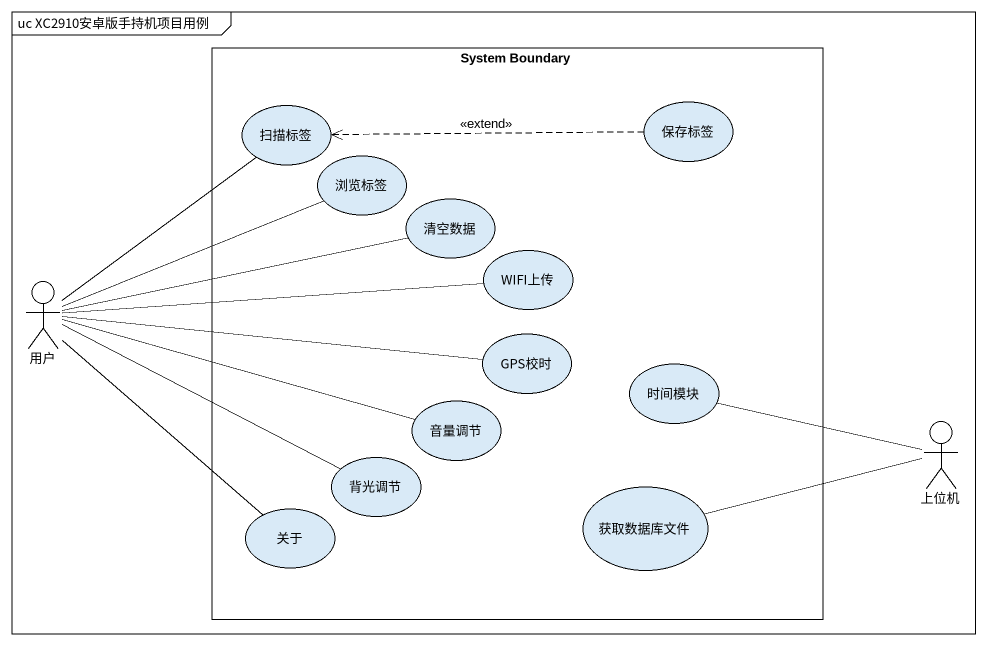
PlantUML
@startuml
mainframe uc XC2910安卓版手持机项目用例
rectangle "System Boundary" as System_Boundary {
  usecase 扫描标签
  usecase 保存标签
  usecase 浏览标签
  usecase 清空数据
  usecase WIFI上传
  usecase GPS校时
  usecase 时间模块
  usecase 音量调节
  usecase 背光调节
  usecase 获取数据库文件
  usecase 关于
}
actor 用户
actor 上位机
保存标签 .left.> 扫描标签 : <<extend>>
用户 -up- 扫描标签
用户 -right- 浏览标签
用户 -right- 清空数据
用户 -right- WIFI上传
用户 -right- GPS校时
用户 -right- 音量调节
用户 -right- 背光调节
用户 -- 关于
上位机 -left- 时间模块
上位机 -left- 获取数据库文件
@enduml
